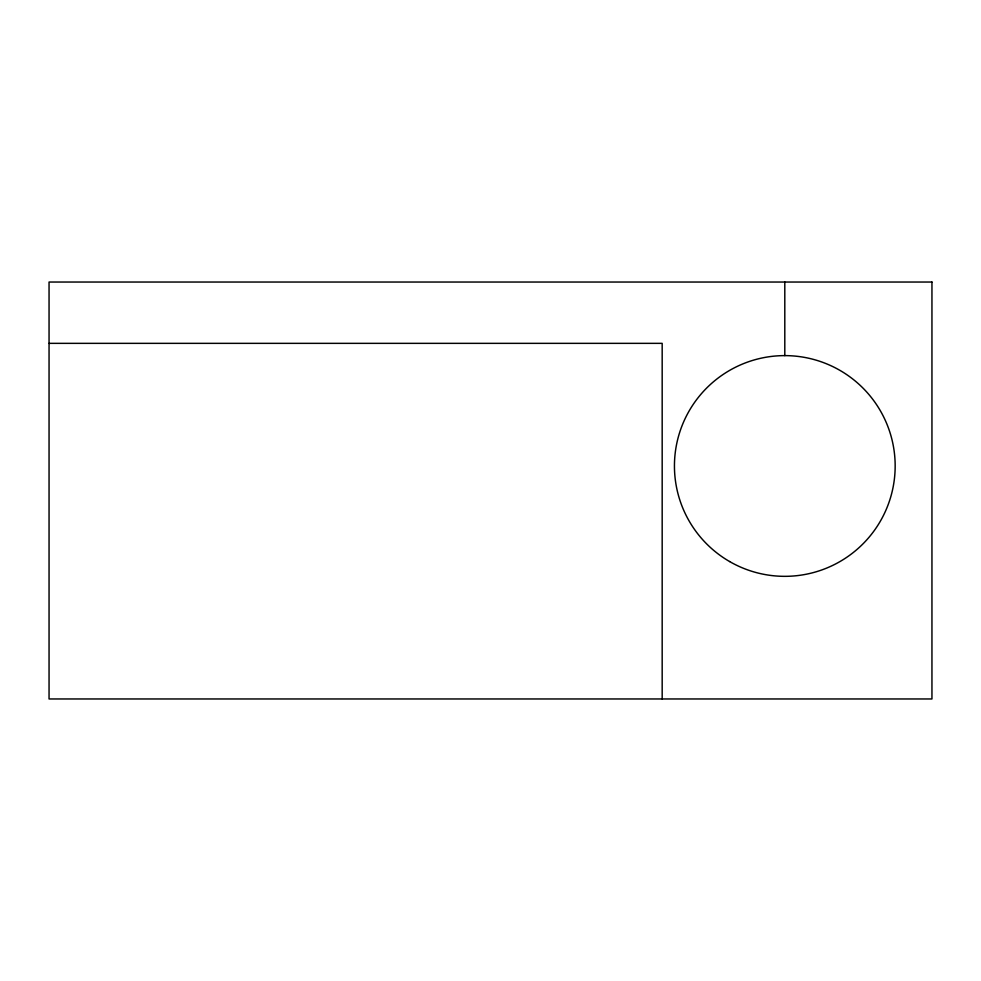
<?xml version="1.0" encoding="UTF-8"?>
<svg xmlns="http://www.w3.org/2000/svg" width="981" height="981" viewBox="0 0 981 981"><rect width="100%" height="100%" fill="white"/><g stroke="black" fill="none" stroke-linecap="round" stroke-linejoin="round"><path stroke-width="1.47" d="M49.05 343.35L662.175 343.35L662.175 698.963M784.8 282.038L784.8 355.613M931.95 282.038L49.05 282.038L49.05 698.963L931.95 698.963L931.95 282.038M729.619 561.549A110.363 110.363 0 0 0 895.163 465.975A110.363 110.363 0 0 0 729.619 370.401A110.363 110.363 0 0 0 729.619 561.549"/></g></svg>
